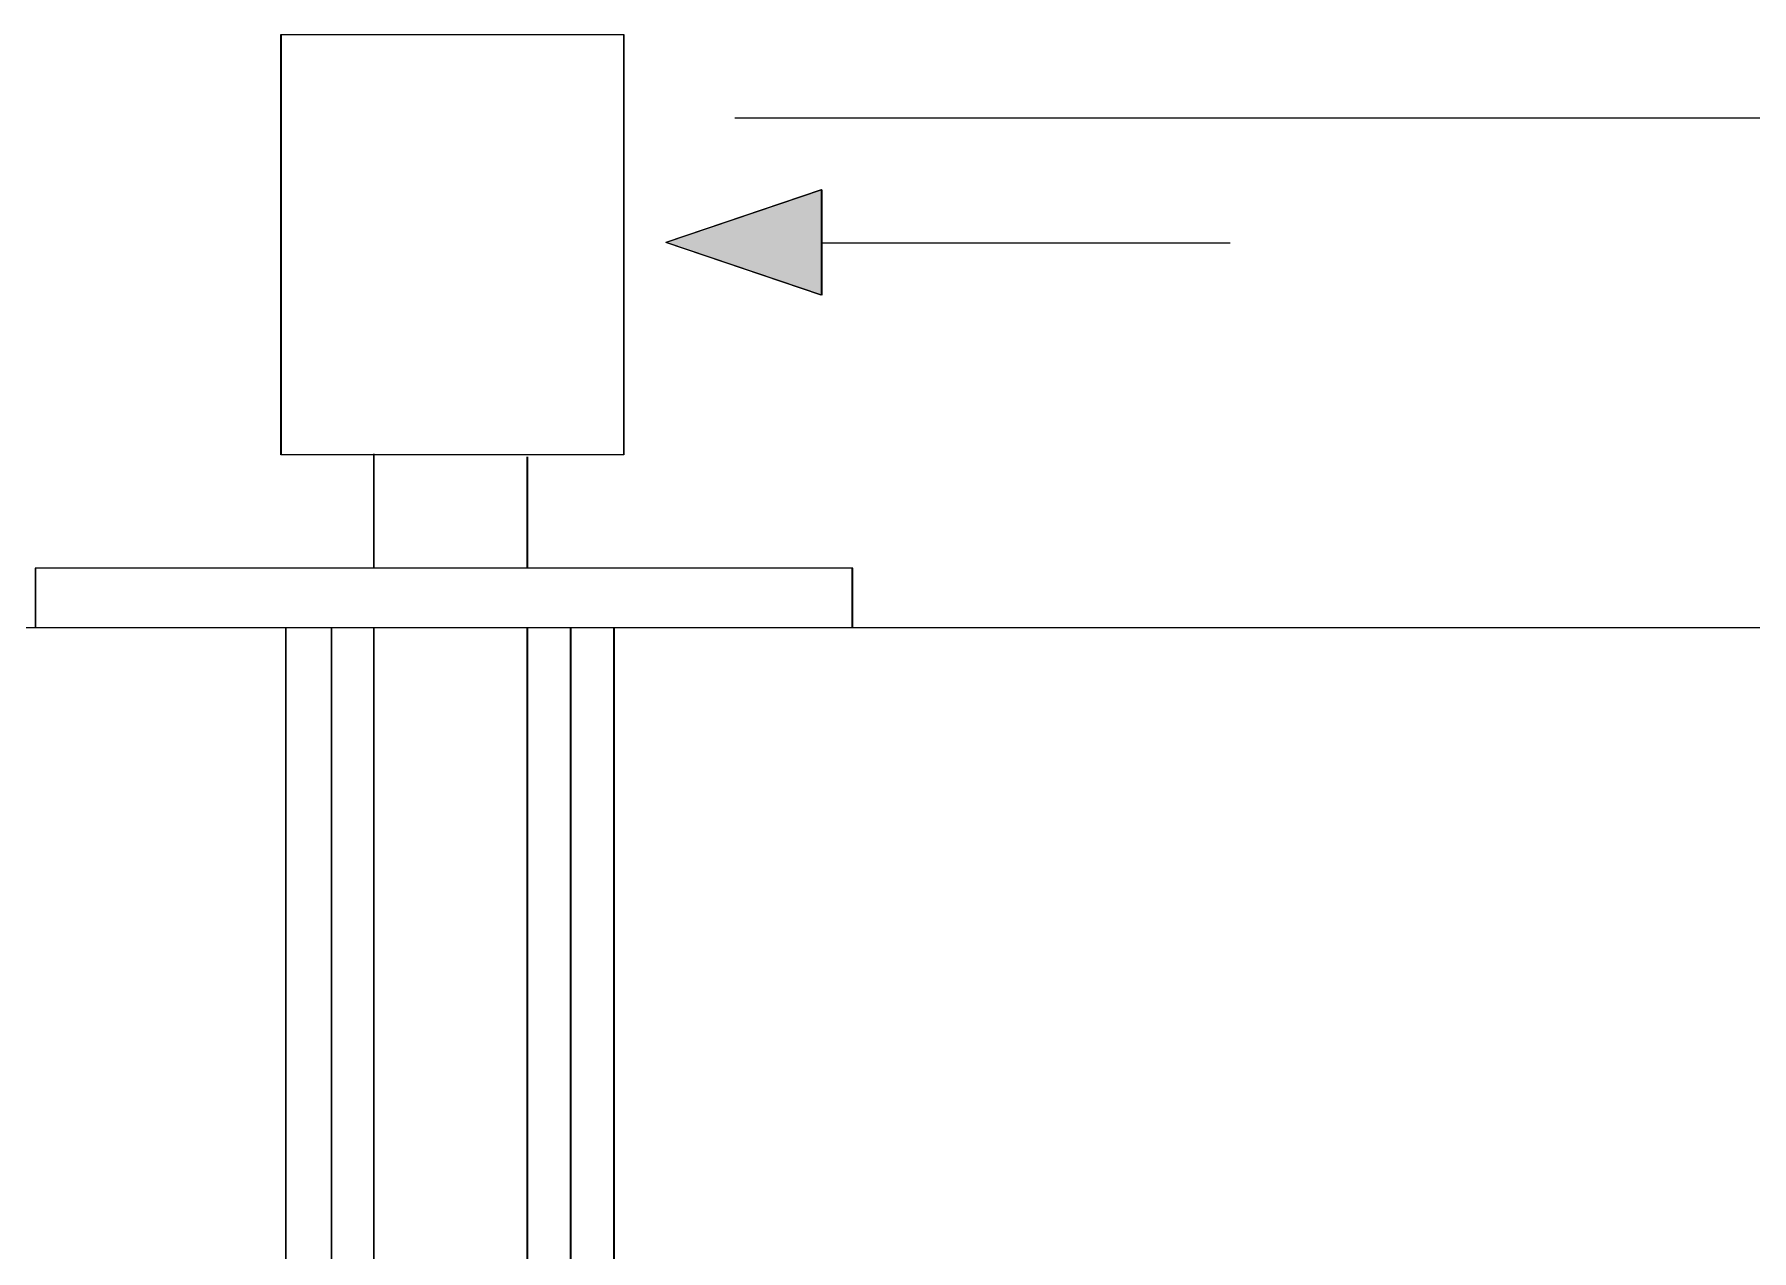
# Model space of a CAD drawing. Extents: x 846 to 947, y 375 to 797.
# Drawn here: x 897.146 to 900.011, y 496.522 to 498.551 of the extents above; entities that cross this region are included whole.
import ezdxf

# ---------------------------------------------------------------- set-up
doc = ezdxf.new("R2010")
doc.units = 0
doc.header["$MEASUREMENT"] = 0
doc.layers.add('COLOR_GREEN', color=3, linetype='CONTINUOUS')

msp = doc.modelspace()

# ---------------------------------------------------------------- linework, layer by layer
at = {"layer": 'COLOR_GREEN'}
for p, q in [((897.5573, 498.5508), (898.1286, 498.5508)), ((897.5573, 497.8492), (897.5573, 498.5508)), ((897.558, 498.5508), (898.1293, 498.5508)), ((897.558, 497.8492), (897.558, 498.5508)), ((898.1286, 498.5508), (898.1286, 497.8492)), ((898.1293, 498.5508), (898.1293, 497.8492)), ((898.3145, 498.4115), (906.3852, 498.4115)), ((898.3152, 498.4115), (906.3859, 498.4115)), ((898.4587, 498.2914), (898.1994, 498.2037)), ((898.4594, 498.2914), (898.2002, 498.2037)), ((898.4587, 498.2914), (898.4587, 498.116)), ((898.4594, 498.2914), (898.4594, 498.116)), ((898.4587, 498.116), (898.1994, 498.2037)), ((898.4594, 498.116), (898.2002, 498.2037)), ((898.4587, 498.203), (899.1401, 498.203)), ((898.4594, 498.203), (899.1409, 498.203)), ((898.1286, 497.8492), (897.5573, 497.8492)), ((898.1293, 497.8492), (897.558, 497.8492)), ((897.7117, 497.8511), (897.7117, 497.6601)), ((897.7124, 497.8511), (897.7124, 497.6601)), ((897.9677, 497.846), (897.9677, 497.6601)), ((897.9684, 497.846), (897.9684, 497.6601)), ((897.1472, 497.6601), (897.1472, 497.5615)), ((898.5105, 497.6601), (897.1472, 497.6601)), ((897.148, 497.6601), (897.148, 497.5615)), ((898.5112, 497.6601), (897.148, 497.6601)), ((898.5105, 497.5615), (898.5105, 497.6601)), ((898.5112, 497.5615), (898.5112, 497.6601)), ((894.7906, 497.5615), (901.3231, 497.5615)), ((894.7913, 497.5615), (901.3238, 497.5615)), ((897.5646, 497.5615), (897.5646, 495.8317)), ((897.5654, 497.5615), (897.5654, 495.8317)), ((897.6409, 497.5615), (897.6409, 495.8317)), ((897.6416, 497.5615), (897.6416, 495.8317)), ((897.7117, 497.5615), (897.7117, 495.8317)), ((897.7124, 497.5615), (897.7124, 495.8317)), ((897.9677, 497.5615), (897.9677, 495.8317)), ((897.9684, 497.5615), (897.9684, 495.8317)), ((898.04, 497.5615), (898.04, 495.8317)), ((898.0407, 497.5615), (898.0407, 495.8317)), ((898.1123, 497.5615), (898.1123, 495.8317)), ((898.1131, 497.5615), (898.1131, 495.8317))]:
    msp.add_line(p, q, dxfattribs=at)
for points in [[(898.1994, 498.2037), (898.4587, 498.116), (898.4587, 498.2914)], [(898.2002, 498.2037), (898.4594, 498.116), (898.4594, 498.2914)]]:
    msp.add_solid(points, dxfattribs=at)

doc.saveas('drawing.dxf')
